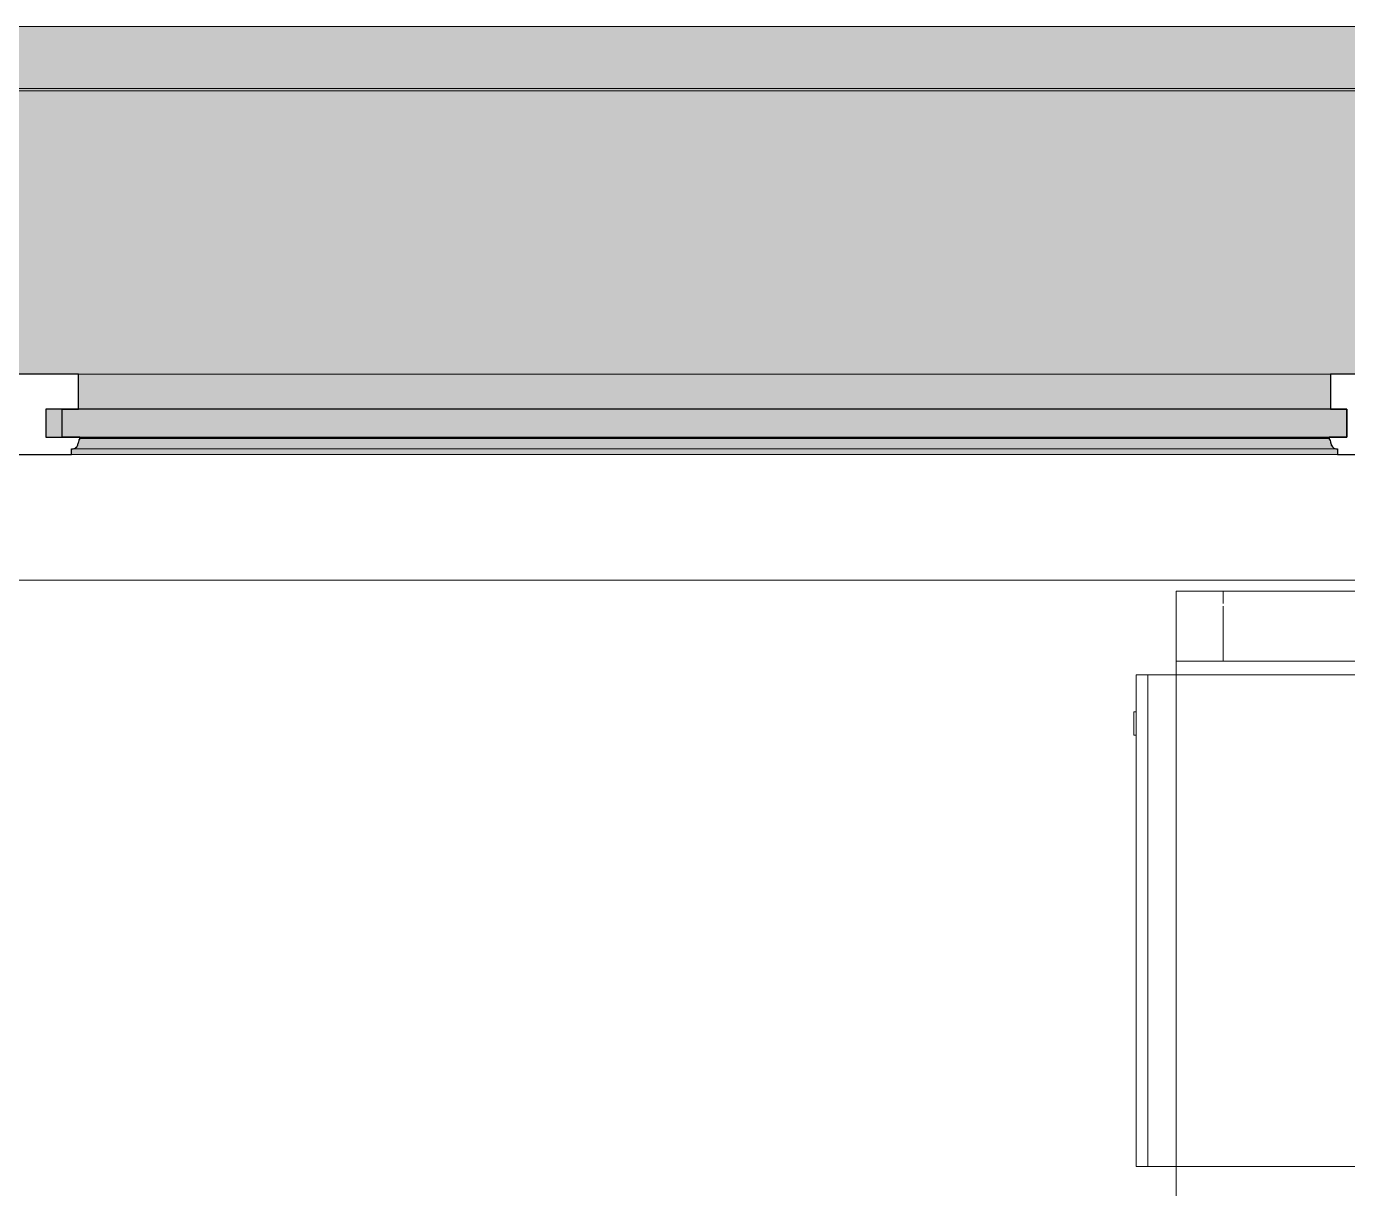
# Model space of a CAD drawing. Header units: millimetres. Extents: x 155927 to 326028, y -36033 to 97293.
# Drawn here: x 162986 to 164114, y 33726 to 34719 of the extents above; entities that cross this region are included whole.
import ezdxf

# ---------------------------------------------------------------- set-up
doc = ezdxf.new("R2010")
doc.units = ezdxf.units.MM
doc.header["$MEASUREMENT"] = 0
for name, color, linetype, lineweight in [('A-GLAZ', 7, 'CONTINUOUS', 9), ('A-GLAZ-CWMG', 7, 'CONTINUOUS', 9), ('I-FURN', 8, 'CONTINUOUS', 9), ('I-WALL', 7, 'CONTINUOUS', 9)]:
    doc.layers.add(name, color=color, linetype=linetype, lineweight=lineweight)

msp = doc.modelspace()

# ---------------------------------------------------------------- hatches: boundary and pattern name
at = {"layer": 'A-GLAZ'}
for points in [[(166692.8, 34417), (166692.8, 34718.6), (157908.8, 34718.6), (157908.8, 34417), (157913.2, 34417), (157913.2, 34421.6), (159104.5, 34421.6), (159104.5, 34417), (160441.2, 34417), (160441.2, 34421.6), (161632.5, 34421.6), (161632.5, 34417), (162969.2, 34417), (162969.2, 34421.6), (164160.5, 34421.6), (164160.5, 34417), (165497.2, 34417), (165497.2, 34421.6), (166688.5, 34421.6), (166688.5, 34417)], [(164099.6, 34391.7), (164099.6, 34421.6), (163030, 34421.6), (163030, 34391.7), (163630.4, 34391.7)], [(164113.6, 34367.7), (164113.6, 34391.7), (163002.1, 34391.7), (163002.1, 34367.7), (163630.4, 34367.7)], [(164099.8, 34362.7), (164098.4, 34366.6), (163031.3, 34366.6), (163030, 34362.7), (164099.6, 34362.7)], [(164098.4, 34366.6), (164098.4, 34367.7), (163630.4, 34366.6)], [(164099.8, 34352.8), (164105.6, 34352.8), (164105.6, 34357.7), (163024, 34357.7), (163024, 34352.8), (163630.4, 34352.8)], [(164104.1, 34357.7), (164100.7, 34360), (164099.4, 34362.7), (163029.8, 34362.7), (163028, 34359), (163027.8, 34357.7), (164101.8, 34357.7)]]:
    msp.add_hatch(color=256, dxfattribs=at).paths.add_polyline_path(points, flags=0)
h = msp.add_hatch(color=256, dxfattribs=at)
h.paths.add_polyline_path([(164104.1, 34357.7), (164102.8, 34358.9), (164102.8, 34358.2)], flags=0)
h.paths.add_polyline_path([(160496, 34357.7), (160498.9, 34358.2), (160497.6, 34358.3)], flags=0)
h.paths.add_polyline_path([(157968, 34357.7), (157970.9, 34358.2), (157969.6, 34358.3)], flags=0)

# ---------------------------------------------------------------- linework, layer by layer
for p, q in [((166692.8, 34718.6), (157908.8, 34718.6)), ((164099.6, 34421.6), (163030, 34421.6)), ((164098.4, 34366.6), (163031.3, 34366.6)), ((163025.6, 34357.7), (163024, 34357.7)), ((163024, 34352.8), (164105.6, 34352.8)), ((164104.1, 34357.7), (163025.6, 34357.7)), ((164105.6, 34357.7), (164104.1, 34357.7))]:
    msp.add_line(p, q, dxfattribs=at)
at = {"layer": 'A-GLAZ', "lineweight": 30}
for p, q in [((163030, 34421.6), (162969.2, 34421.6)), ((163030, 34391.7), (163030, 34421.6)), ((164160.5, 34421.6), (164099.6, 34421.6)), ((164099.6, 34421.6), (164099.6, 34391.7)), ((164113.6, 34391.7), (163002.1, 34391.7)), ((163002.1, 34391.7), (163002.1, 34367.7)), ((163016.1, 34367.7), (163016.1, 34391.7)), ((163016.1, 34391.7), (163030, 34391.7)), ((164099.6, 34391.7), (164113.6, 34391.7)), ((164113.6, 34367.7), (164113.6, 34391.7)), ((164113.6, 34391.7), (164113.6, 34367.7)), ((163002.1, 34367.7), (164113.6, 34367.7)), ((163031.3, 34367.7), (163016.1, 34367.7)), ((163031.3, 34366.6), (163031.3, 34367.7)), ((164113.6, 34367.7), (164098.4, 34367.7)), ((164098.4, 34367.7), (164098.4, 34366.6)), ((162964.8, 34352.8), (163024, 34352.8)), ((163024, 34352.8), (163024, 34357.7)), ((163024, 34357.7), (163025.6, 34357.7)), ((164104.1, 34357.7), (164105.6, 34357.7)), ((164105.6, 34357.7), (164105.6, 34352.8)), ((164105.6, 34352.8), (164164.8, 34352.8))]:
    msp.add_line(p, q, dxfattribs=at)
for centre, radius, start, end in [((163037.2, 34362.2), 7.4, 143.4261, 176.5739), ((164092.5, 34362.2), 7.4, 3.4261, 36.5739), ((163024.5, 34363), 5.36, 281.9524, 356.5739), ((164105.2, 34363), 5.36, 183.4261, 258.0476)]:
    msp.add_arc(centre, radius, start, end, dxfattribs=at)
at = {"layer": 'A-GLAZ'}
for points in [[(163030.5, 34365.4), (163030.7, 34365.8), (163031, 34366.2), (163031.3, 34366.6)], [(164098.4, 34366.6), (164098.7, 34366.2), (164098.9, 34365.8), (164099.1, 34365.4)]]:
    msp.add_open_spline(points, degree=3, dxfattribs=at)
for points, knots in [([(163025.6, 34357.7), (163026, 34357.8), (163026.7, 34358.1), (163027.5, 34358.5), (163027.9, 34358.8), (163028, 34359)], [0, 0, 0, 0, 0.2, 0.3, 0.4, 0.4, 0.4, 0.4]), ([(163029, 34360), (163029.1, 34360.2), (163029.3, 34360.6), (163029.7, 34361.5), (163029.8, 34362.2), (163029.8, 34362.7)], [0.6, 0.6, 0.6, 0.6, 0.7, 0.8, 1, 1, 1, 1]), ([(164099.8, 34362.7), (164099.9, 34362.2), (164100, 34361.5), (164100.4, 34360.6), (164100.6, 34360.2), (164100.7, 34360)], [-1, -1, -1, -1, -0.8, -0.7, -0.6, -0.6, -0.6, -0.6]), ([(164101.6, 34359), (164101.8, 34358.8), (164102.2, 34358.5), (164103, 34358.1), (164103.6, 34357.8), (164104.1, 34357.7)], [-0.4, -0.4, -0.4, -0.4, -0.3, -0.2, 0, 0, 0, 0])]:
    msp.add_open_spline(points, degree=3, knots=knots, dxfattribs=at)
at = {"layer": 'A-GLAZ-CWMG'}
for p, q in [((162308.9, 34665.6), (163050.8, 34665.6)), ((163050.8, 34663.6), (162308.9, 34663.6)), ((163050.8, 34665.6), (163425.8, 34665.6)), ((163425.8, 34663.6), (163050.8, 34663.6)), ((163425.8, 34665.6), (163800.8, 34665.6)), ((163800.8, 34663.6), (163425.8, 34663.6)), ((163800.8, 34665.6), (164550.8, 34665.6)), ((164550.8, 34663.6), (163800.8, 34663.6))]:
    msp.add_line(p, q, dxfattribs=at)
at = {"layer": 'I-FURN'}
for p, q in [((164007.8, 34236.2), (163967.8, 34236.2)), ((163967.8, 34236.2), (164767.8, 34236.2)), ((163967.8, 34176.2), (163967.8, 34236.2)), ((163967.8, 34236.2), (163967.8, 34176.2)), ((164767.8, 34236.2), (163967.8, 34236.2)), ((163967.8, 34236.2), (163967.8, 32636.2)), ((163967.8, 32636.2), (163967.8, 34236.2)), ((163967.8, 34236.2), (164767.8, 34236.2)), ((164727.8, 34236.2), (164007.8, 34236.2)), ((164007.8, 34236.2), (164007.8, 34225.6)), ((164007.8, 34236.2), (164007.8, 34225.6)), ((164007.8, 34223.3), (164007.8, 34176.2)), ((164007.8, 34223.3), (164007.8, 34176.2)), ((163967.8, 34176.2), (164007.8, 34176.2)), ((164402.8, 34176.2), (163967.8, 34176.2)), ((164007.8, 34176.2), (164727.8, 34176.2)), ((163943.6, 34164.6), (163933.6, 34164.6)), ((163933.6, 34164.6), (163933.6, 33744.6)), ((163943.6, 33744.6), (163943.6, 34164.6)), ((163967.8, 34164.6), (163943.6, 34164.6)), ((163943.6, 34164.6), (163943.6, 33744.6)), ((164498.6, 34164.6), (163967.8, 34164.6)), ((163933.6, 34133), (163931.6, 34133)), ((163931.6, 34113), (163931.6, 34133)), ((163931.6, 34133), (163931.6, 34113)), ((163931.6, 34113), (163933.6, 34113)), ((163933.6, 33744.6), (163943.6, 33744.6)), ((163943.6, 33744.6), (163967.8, 33744.6)), ((163967.8, 33744.6), (164498.6, 33744.6))]:
    msp.add_line(p, q, dxfattribs=at)
at = {"layer": 'I-WALL'}
msp.add_line((164164.8, 34245.6), (162964.8, 34245.6), dxfattribs=at)

doc.saveas('drawing.dxf')
